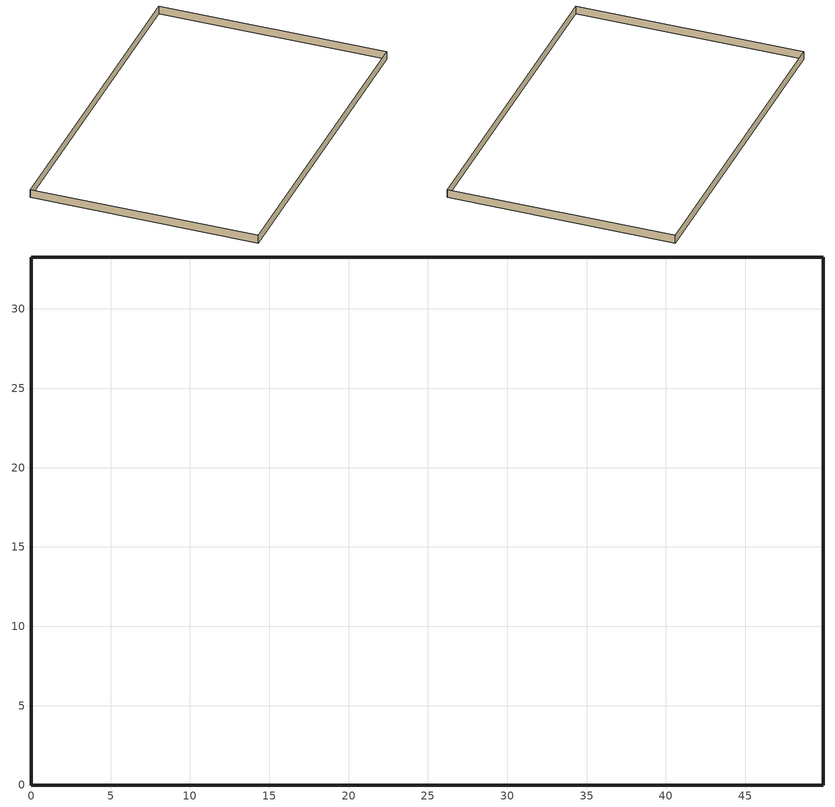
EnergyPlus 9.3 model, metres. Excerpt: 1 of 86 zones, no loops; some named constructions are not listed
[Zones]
FirstFloor_Plenum ZN
 wall outside (nonres_ext_wall): 49.91,0 49.91,33.27 0,33.27 0,0 49.91,0 z2.74:3.96
[Schedule:Compact]
EnclosedOffice_Top_3 ZN Occupancy Schedule: Through: 12/31, For: Monday, Until: 07:00, 0, Until: 07:20, 0, Until: 07:40, 0, Until: 08:00, 0, Until: 08:20, 1, Until: 08:40, 1, Until: 09:00, 1, Until: 09:20, 1, Until: 09:40, 1, Until: 10:00, 0, Until: 10:20, 0, Until: 10:40, 0, Until: 11:00, 0, Until: 11:20, 1, Until: 11:40, 0, Until: 12:00, 0, Until: 12:20, 0, Until: 12:40, 0.5, Until: 13:00, 0, Until: 13:20, 0.5, Until: 13:40, 0, Until: 14:00, 0, Until: 14:20, 1, Until: 14:40, 1, Until: 15:00, 1, Until: 15:20, 1, Until: 15:40, 1, Until: 16:00, 1, Until: 16:20, 1, Until: 16:40, 1, Until: 17:00, 1, Until: 17:20, 1, Until: 17:40, 1, Until: 18:00, 1, Until: 18:20, 0.5, Until: 18:40, 0.5, Until: 19:00, 0.5, Until: 19:20, 0, Until: 19:40, 0, Until: 20:00, 0, Until: 20:20, 0, Until: 20:40, 0, Until: 21:00, 0, Until: 24:00, 0, For: Tuesday, Until: 07:00, 0, Until: 07:20, 0, Until: 07:40, 0, Until: 08:00, 0, Until: 08:20, 0.5, Until: 08:40, 0.5, Until: 09:00, 0.5, Until: 09:20, 1, Until: 09:40, 1, Until: 10:00, 0.5, Until: 10:20, 0.5, Until: 10:40, 0.5, Until: 11:00, 0.5, Until: 11:20, 1, Until: 11:40, 1, Until: 12:00, 1, Until: 12:20, 1, Until: 12:40, 1, Until: 13:00, 0.5, Until: 13:20, 0, Until: 13:40, 0, Until: 14:00, 0, Until: 14:20, 0, Until: 14:40, 0.5, Until: 15:00, 0.5, Until: 15:20, 1, Until: 15:40, 1, Until: 16:00, 1, Until: 16:20, 1, Until: 16:40, 1, Until: 17:00, 1, Until: 17:20, 1, Until: 17:40, 1, Until: 18:00, 0.5, Until: 18:20, 0.5, Until: 18:40, 0, Until: 19:00, 0, Until: 19:20, 0, Until: 19:40, 0, Until: 20:00, 0, Until: 20:20, 0, Until: 20:40, 0, Until: 21:00, 0, Until: 24:00, 0, For: Wednesday, Until: 07:00, 0, Until: 07:20, 0, Until: 07:40, 0, Until: 08:00, 0, Until: 08:20, 0, Until: 08:40, 0, Until: 09:00, 1, Until: 09:20, 1, Until: 09:40, 1, Until: 10:00, 1, Until: 10:20, 1, Until: 10:40, 1, Until: 11:00, 1, Until: 11:20, 1, Until: 11:40, 1, Until: 12:00, 1, Until: 12:20, 1, Until: 12:40, 1, Until: 13:00, 0.5, Until: 13:20, 0, Until: 13:40, 0, Until: 14:00, 1, Until: 14:20, 1, Until: 14:40, 0, Until: 15:00, 0, Until: 15:20, 0.5, Until: 15:40, 1, Until: 16:00, 1, Until: 16:20, 1, Until: 16:40, 0, Until: 17:00, 0, Until: 17:20, 0, Until: 17:40, 1, Until: 18:00, 1, Until: 18:20, 0.5, Until: 18:40, 0.5, Until: 19:00, 0.5, Until: 19:20, 0, Until: 19:40, 0, Until: 20:00, 0, Until: 20:20, 0, Until: 20:40, 0, Until: 21:00, 0, Until: 24:00, 0, For: Thursday, Until: 07:00, 0, Until: 07:20, 0, Until: 07:40, 0, Until: 08:00, 0, Until: 08:20, 0.5, Until: 08:40, 0.5, Until: 09:00, 0.5, Until: 09:20, 1, Until: 09:40, 1, Until: 10:00, 1, Until: 10:20, 1, Until: 10:40, 1, Until: 11:00, 1, Until: 11:20, 1, Until: 11:40, 0.5, Until: 12:00, 0.5, Until: 12:20, 0.5, Until: 12:40, 0, Until: 13:00, 0, Until: 13:20, 0.5, Until: 13:40, 0.5, Until: 14:00, 0.5, Until: 14:20, 0.5, Until: 14:40, 1, Until: 15:00, 0.5, Until: 15:20, 0.5, Until: 15:40, 0.5, Until: 16:00, 0.5, Until: 16:20, 1, Until: 16:40, 1, Until: 17:00, 1, Until: 17:20, 1, Until: 17:40, 1, Until: 18:00, 1, Until: 18:20, 1, Until: 18:40, 1, Until: 19:00, 0, Until: 19:20, 0, Until: 19:40, 0, Until: 20:00, 0, Until: 20:20, 0, Until: 20:40, 0, Until: 21:00, 0, Until: 24:00, 0, For: Friday, Until: 07:00, 0, Until: 07:20, 0, Until: 07:40, 0, Until: 08:00, 0, Until: 08:20, 0, Until: 08:40, 0.5, Until: 09:00, 0.5, Until: 09:20, 0.5, Until: 09:40, 0.5, Until: 10:00, 0.5, Until: 10:20, 0.5, Until: 10:40, 0.5, Until: 11:00, 0.5, Until: 11:20, 0.5, Until: 11:40, 0.5, Until: 12:00, 0.5, Until: 12:20, 0.5, Until: 12:40, 0.5, Until: 13:00, 0.5, Until: 13:20, 0, Until: 13:40, 0, Until: 14:00, 0, Until: 14:20, 0.5, Until: 14:40, 0.5, Until: 15:00, 0.5, Until: 15:20, 0.5, Until: 15:40, 0.5, Until: 16:00, 0.5, Until: 16:20, 0.5, Until: 16:40, 0.5, Until: 17:00, 0.5, Until: 17:20, 0.5, Until: 17:40, 0.5, Until: 18:00, 0.5, Until: 18:20, 0.5, Until: 18:40, 0, Until: 19:00, 0, Until: 19:20, 0, Until: 19:40, 0, Until: 20:00, 0, Until: 20:20, 0, Until: 20:40, 0, Until: 21:00, 0, Until: 24:00, 0, For: Saturday, Until: 07:00, 0, Until: 07:20, 0, Until: 07:40, 0, Until: 08:00, 0, Until: 08:20, 0, Until: 08:40, 0, Until: 09:00, 0, Until: 09:20, 0, Until: 09:40, 0, Until: 10:00, 0, Until: 10:20, 0, Until: 10:40, 0, Until: 11:00, 0, Until: 11:20, 0, Until: 11:40, 0, Until: 12:00, 0, Until: 12:20, 0, Until: 12:40, 0, Until: 13:00, 0, Until: 13:20, 0, Until: 13:40, 0, Until: 14:00, 0, Until: 14:20, 0, Until: 14:40, 0, Until: 15:00, 0, Until: 15:20, 0, Until: 15:40, 0, Until: 16:00, 0, Until: 24:00, 0, For: Sunday WinterDesignDay Holiday CustomDay1 CustomDay2, Until: 24:00, 0, For: SummerDesignDay, Until: 06:00, 0, Until: 22:00, 1, Until: 24:00, 0.05
EnclosedOffice_Top_4 ZN Occupancy Schedule: Through: 12/31, For: Monday, Until: 07:00, 0, Until: 07:20, 0, Until: 07:40, 0, Until: 08:00, 0, Until: 08:20, 0.5, Until: 08:40, 1, Until: 09:00, 1, Until: 09:20, 1, Until: 09:40, 1, Until: 10:00, 0.5, Until: 10:20, 0.5, Until: 10:40, 0.5, Until: 11:00, 0.5, Until: 11:20, 1, Until: 11:40, 0.5, Until: 12:00, 0.5, Until: 12:20, 0.5, Until: 12:40, 0.5, Until: 13:00, 0, Until: 13:20, 0, Until: 13:40, 0.5, Until: 14:00, 0.5, Until: 14:20, 1, Until: 14:40, 0.5, Until: 15:00, 0.5, Until: 15:20, 0.5, Until: 15:40, 1, Until: 16:00, 1, Until: 16:20, 1, Until: 16:40, 1, Until: 17:00, 1, Until: 17:20, 1, Until: 17:40, 1, Until: 18:00, 1, Until: 18:20, 1, Until: 18:40, 0.5, Until: 19:00, 0, Until: 19:20, 0, Until: 19:40, 0, Until: 20:00, 0, Until: 20:20, 0, Until: 20:40, 0, Until: 21:00, 0, Until: 24:00, 0, For: Tuesday, Until: 07:00, 0, Until: 07:20, 0, Until: 07:40, 0, Until: 08:00, 0, Until: 08:20, 0.5, Until: 08:40, 1, Until: 09:00, 1, Until: 09:20, 1, Until: 09:40, 1, Until: 10:00, 1, Until: 10:20, 1, Until: 10:40, 1, Until: 11:00, 1, Until: 11:20, 1, Until: 11:40, 1, Until: 12:00, 1, Until: 12:20, 1, Until: 12:40, 1, Until: 13:00, 0.5, Until: 13:20, 0, Until: 13:40, 0, Until: 14:00, 0, Until: 14:20, 0, Until: 14:40, 0, Until: 15:00, 0, Until: 15:20, 1, Until: 15:40, 1, Until: 16:00, 1, Until: 16:20, 1, Until: 16:40, 1, Until: 17:00, 0.5, Until: 17:20, 0.5, Until: 17:40, 0, Until: 18:00, 0, Until: 18:20, 0.5, Until: 18:40, 0, Until: 19:00, 0, Until: 19:20, 0, Until: 19:40, 0, Until: 20:00, 0, Until: 20:20, 0, Until: 20:40, 0, Until: 21:00, 0, Until: 24:00, 0, For: Wednesday, Until: 07:00, 0, Until: 07:20, 0, Until: 07:40, 0, Until: 08:00, 0.5, Until: 08:20, 0.5, Until: 08:40, 1, Until: 09:00, 1, Until: 09:20, 1, Until: 09:40, 1, Until: 10:00, 1, Until: 10:20, 1, Until: 10:40, 1, Until: 11:00, 1, Until: 11:20, 1, Until: 11:40, 1, Until: 12:00, 0.5, Until: 12:20, 0.5, Until: 12:40, 0.5, Until: 13:00, 0, Until: 13:20, 0, Until: 13:40, 0, Until: 14:00, 0.5, Until: 14:20, 1, Until: 14:40, 1, Until: 15:00, 1, Until: 15:20, 1, Until: 15:40, 1, Until: 16:00, 1, Until: 16:20, 1, Until: 16:40, 0.5, Until: 17:00, 0.5, Until: 17:20, 0.5, Until: 17:40, 0.5, Until: 18:00, 0.5, Until: 18:20, 0.5, Until: 18:40, 1, Until: 19:00, 0.5, Until: 19:20, 0, Until: 19:40, 0, Until: 20:00, 0, Until: 20:20, 0, Until: 20:40, 0, Until: 21:00, 0, Until: 24:00, 0, For: Thursday, Until: 07:00, 0, Until: 07:20, 0, Until: 07:40, 0, Until: 08:00, 0, Until: 08:20, 0.5, Until: 08:40, 0.5, Until: 09:00, 0, Until: 09:20, 0.5, Until: 09:40, 0.5, Until: 10:00, 0.5, Until: 10:20, 1, Until: 10:40, 0.5, Until: 11:00, 0.5, Until: 11:20, 1, Until: 11:40, 1, Until: 12:00, 1, Until: 12:20, 1, Until: 12:40, 0, Until: 13:00, 0, Until: 13:20, 0.5, Until: 13:40, 0.5, Until: 14:00, 0, Until: 14:20, 0.5, Until: 14:40, 0, Until: 15:00, 0.5, Until: 15:20, 1, Until: 15:40, 1, Until: 16:00, 1, Until: 16:20, 1, Until: 16:40, 1, Until: 17:00, 1, Until: 17:20, 1, Until: 17:40, 0.5, Until: 18:00, 0, Until: 18:20, 0, Until: 18:40, 0.5, Until: 19:00, 0, Until: 19:20, 0, Until: 19:40, 0, Until: 20:00, 0, Until: 20:20, 0, Until: 20:40, 0, Until: 21:00, 0, Until: 24:00, 0, For: Friday, Until: 07:00, 0, Until: 07:20, 0, Until: 07:40, 0, Until: 08:00, 0, Until: 08:20, 0.5, Until: 08:40, 0.5, Until: 09:00, 0, Until: 09:20, 0, Until: 09:40, 0.5, Until: 10:00, 0.5, Until: 10:20, 0.5, Until: 10:40, 0.5, Until: 11:00, 0.5, Until: 11:20, 0.5, Until: 11:40, 0.5, Until: 12:00, 0, Until: 12:20, 0, Until: 12:40, 0.5, Until: 13:00, 0, Until: 13:20, 0, Until: 13:40, 0, Until: 14:00, 0.5, Until: 14:20, 0.5, Until: 14:40, 0, Until: 15:00, 0, Until: 15:20, 0, Until: 15:40, 0.5, Until: 16:00, 0.5, Until: 16:20, 0.5, Until: 16:40, 0.5, Until: 17:00, 0.5, Until: 17:20, 0.5, Until: 17:40, 0.5, Until: 18:00, 0.5, Until: 18:20, 0.5, Until: 18:40, 0.5, Until: 19:00, 0, Until: 19:20, 0, Until: 19:40, 0, Until: 20:00, 0, Until: 20:20, 0, Until: 20:40, 0, Until: 21:00, 0, Until: 24:00, 0, For: Saturday, Until: 07:00, 0, Until: 07:20, 0, Until: 07:40, 0, Until: 08:00, 0, Until: 08:20, 0.5, Until: 08:40, 0.5, Until: 09:00, 0.5, Until: 09:20, 0.5, Until: 09:40, 0.5, Until: 10:00, 0.5, Until: 10:20, 0.5, Until: 10:40, 0, Until: 11:00, 0, Until: 11:20, 0.5, Until: 11:40, 0, Until: 12:00, 0, Until: 12:20, 0, Until: 12:40, 0, Until: 13:00, 0, Until: 13:20, 0, Until: 13:40, 0, Until: 14:00, 0, Until: 14:20, 0, Until: 14:40, 0, Until: 15:00, 0, Until: 15:20, 0, Until: 15:40, 0, Until: 16:00, 0, Until: 24:00, 0, For: Sunday WinterDesignDay Holiday CustomDay1 CustomDay2, Until: 24:00, 0, For: SummerDesignDay, Until: 06:00, 0, Until: 22:00, 1, Until: 24:00, 0.05
EnclosedOffice_Top_5 ZN Occupancy Schedule: Through: 12/31, For: Monday, Until: 07:00, 0, Until: 07:20, 0, Until: 07:40, 0, Until: 08:00, 1, Until: 08:20, 1, Until: 08:40, 1, Until: 09:00, 1, Until: 09:20, 1, Until: 09:40, 1, Until: 10:00, 1, Until: 10:20, 1, Until: 10:40, 0.5, Until: 11:00, 0.5, Until: 11:20, 0.5, Until: 11:40, 1, Until: 12:00, 0.5, Until: 12:20, 0.5, Until: 12:40, 0, Until: 13:00, 0, Until: 13:20, 0.5, Until: 13:40, 0, Until: 14:00, 0, Until: 14:20, 0.5, Until: 14:40, 0.5, Until: 15:00, 0.5, Until: 15:20, 0.5, Until: 15:40, 1, Until: 16:00, 1, Until: 16:20, 1, Until: 16:40, 1, Until: 17:00, 1, Until: 17:20, 1, Until: 17:40, 1, Until: 18:00, 0.5, Until: 18:20, 0.5, Until: 18:40, 0, Until: 19:00, 0, Until: 19:20, 0, Until: 19:40, 0, Until: 20:00, 0, Until: 20:20, 0, Until: 20:40, 0, Until: 21:00, 0, Until: 24:00, 0, For: Tuesday, Until: 07:00, 0, Until: 07:20, 0, Until: 07:40, 0, Until: 08:00, 0.5, Until: 08:20, 0.5, Until: 08:40, 1, Until: 09:00, 1, Until: 09:20, 1, Until: 09:40, 1, Until: 10:00, 0.5, Until: 10:20, 0.5, Until: 10:40, 1, Until: 11:00, 0.5, Until: 11:20, 0.5, Until: 11:40, 0.5, Until: 12:00, 0.5, Until: 12:20, 1, Until: 12:40, 0.5, Until: 13:00, 0.5, Until: 13:20, 0, Until: 13:40, 0.5, Until: 14:00, 0, Until: 14:20, 0.5, Until: 14:40, 1, Until: 15:00, 0.5, Until: 15:20, 0.5, Until: 15:40, 1, Until: 16:00, 1, Until: 16:20, 1, Until: 16:40, 1, Until: 17:00, 0.5, Until: 17:20, 0.5, Until: 17:40, 0.5, Until: 18:00, 0, Until: 18:20, 0, Until: 18:40, 0, Until: 19:00, 0, Until: 19:20, 1, Until: 19:40, 0.5, Until: 20:00, 0, Until: 20:20, 0, Until: 20:40, 0, Until: 21:00, 0, Until: 24:00, 0, For: Wednesday, Until: 07:00, 0, Until: 07:20, 0, Until: 07:40, 0, Until: 08:00, 0, Until: 08:20, 0.5, Until: 08:40, 0.5, Until: 09:00, 0.5, Until: 09:20, 0.5, Until: 09:40, 0.5, Until: 10:00, 0.5, Until: 10:20, 0.5, Until: 10:40, 0.5, Until: 11:00, 0, Until: 11:20, 0.5, Until: 11:40, 0.5, Until: 12:00, 0.5, Until: 12:20, 1, Until: 12:40, 1, Until: 13:00, 0.5, Until: 13:20, 0, Until: 13:40, 0, Until: 14:00, 0.5, Until: 14:20, 1, Until: 14:40, 1, Until: 15:00, 0.5, Until: 15:20, 0.5, Until: 15:40, 0.5, Until: 16:00, 0, Until: 16:20, 0, Until: 16:40, 0.5, Until: 17:00, 0.5, Until: 17:20, 1, Until: 17:40, 1, Until: 18:00, 1, Until: 18:20, 0.5, Until: 18:40, 0.5, Until: 19:00, 0.5, Until: 19:20, 0.5, Until: 19:40, 0, Until: 20:00, 0, Until: 20:20, 0, Until: 20:40, 0, Until: 21:00, 0, Until: 24:00, 0, For: Thursday, Until: 07:00, 0, Until: 07:20, 0, Until: 07:40, 0, Until: 08:00, 0.5, Until: 08:20, 0.5, Until: 08:40, 0.5, Until: 09:00, 0.5, Until: 09:20, 1, Until: 09:40, 1, Until: 10:00, 1, Until: 10:20, 1, Until: 10:40, 1, Until: 11:00, 1, Until: 11:20, 1, Until: 11:40, 1, Until: 12:00, 1, Until: 12:20, 1, Until: 12:40, 0, Until: 13:00, 0, Until: 13:20, 0, Until: 13:40, 0, Until: 14:00, 0, Until: 14:20, 0.5, Until: 14:40, 1, Until: 15:00, 1, Until: 15:20, 1, Until: 15:40, 1, Until: 16:00, 0.5, Until: 16:20, 0.5, Until: 16:40, 1, Until: 17:00, 1, Until: 17:20, 0.5, Until: 17:40, 0, Until: 18:00, 0, Until: 18:20, 0, Until: 18:40, 0, Until: 19:00, 0, Until: 19:20, 0, Until: 19:40, 0, Until: 20:00, 0, Until: 20:20, 0, Until: 20:40, 0, Until: 21:00, 0, Until: 24:00, 0, For: Friday, Until: 07:00, 0, Until: 07:20, 0, Until: 07:40, 0, Until: 08:00, 0, Until: 08:20, 0, Until: 08:40, 0.5, Until: 09:00, 0.5, Until: 09:20, 0.5, Until: 09:40, 0.5, Until: 10:00, 0.5, Until: 10:20, 0.5, Until: 10:40, 0.5, Until: 11:00, 0.5, Until: 11:20, 0.5, Until: 11:40, 0.5, Until: 12:00, 0.5, Until: 12:20, 0.5, Until: 12:40, 0.5, Until: 13:00, 0.5, Until: 13:20, 0, Until: 13:40, 0, Until: 14:00, 0, Until: 14:20, 0.5, Until: 14:40, 0.5, Until: 15:00, 0.5, Until: 15:20, 0.5, Until: 15:40, 0.5, Until: 16:00, 0.5, Until: 16:20, 0.5, Until: 16:40, 0.5, Until: 17:00, 0.5, Until: 17:20, 0.5, Until: 17:40, 0.5, Until: 18:00, 0.5, Until: 18:20, 0.5, Until: 18:40, 0.5, Until: 19:00, 0, Until: 19:20, 0, Until: 19:40, 0, Until: 20:00, 0, Until: 20:20, 0, Until: 20:40, 0, Until: 21:00, 0, Until: 24:00, 0, For: Saturday, Until: 07:00, 0, Until: 07:20, 0, Until: 07:40, 0, Until: 08:00, 0, Until: 08:20, 0, Until: 08:40, 0, Until: 09:00, 0, Until: 09:20, 0, Until: 09:40, 0, Until: 10:00, 0, Until: 10:20, 0, Until: 10:40, 0, Until: 11:00, 0, Until: 11:20, 0, Until: 11:40, 0, Until: 12:00, 0, Until: 12:20, 0, Until: 12:40, 0, Until: 13:00, 0, Until: 13:20, 0, Until: 13:40, 0, Until: 14:00, 0, Until: 14:20, 0, Until: 14:40, 0, Until: 15:00, 0, Until: 15:20, 0, Until: 15:40, 0, Until: 16:00, 0, Until: 24:00, 0, For: Sunday WinterDesignDay Holiday CustomDay1 CustomDay2, Until: 24:00, 0, For: SummerDesignDay, Until: 06:00, 0, Until: 22:00, 1, Until: 24:00, 0.05
EnclosedOffice_Top_6 ZN Occupancy Schedule: Through: 12/31, For: Monday, Until: 07:00, 0, Until: 07:20, 0, Until: 07:40, 0, Until: 08:00, 0, Until: 08:20, 0, Until: 08:40, 0.5, Until: 09:00, 0, Until: 09:20, 0.5, Until: 09:40, 1, Until: 10:00, 1, Until: 10:20, 1, Until: 10:40, 0.5, Until: 11:00, 0.5, Until: 11:20, 1, Until: 11:40, 0.5, Until: 12:00, 0.5, Until: 12:20, 0, Until: 12:40, 0.5, Until: 13:00, 0, Until: 13:20, 0.5, Until: 13:40, 0, Until: 14:00, 0, Until: 14:20, 0.5, Until: 14:40, 0.5, Until: 15:00, 0.5, Until: 15:20, 1, Until: 15:40, 0.5, Until: 16:00, 0.5, Until: 16:20, 0.5, Until: 16:40, 1, Until: 17:00, 0, Until: 17:20, 0, Until: 17:40, 0, Until: 18:00, 0, Until: 18:20, 0.5, Until: 18:40, 0, Until: 19:00, 0, Until: 19:20, 0, Until: 19:40, 0, Until: 20:00, 0, Until: 20:20, 0, Until: 20:40, 0, Until: 21:00, 0, Until: 24:00, 0, For: Tuesday, Until: 07:00, 0, Until: 07:20, 0, Until: 07:40, 0, Until: 08:00, 0.5, Until: 08:20, 1, Until: 08:40, 1, Until: 09:00, 0.5, Until: 09:20, 0.5, Until: 09:40, 1, Until: 10:00, 0.5, Until: 10:20, 0.5, Until: 10:40, 0.5, Until: 11:00, 0.5, Until: 11:20, 0.5, Until: 11:40, 1, Until: 12:00, 1, Until: 12:20, 0.5, Until: 12:40, 0, Until: 13:00, 0, Until: 13:20, 0.5, Until: 13:40, 1, Until: 14:00, 1, Until: 14:20, 0.5, Until: 14:40, 0.5, Until: 15:00, 0.5, Until: 15:20, 1, Until: 15:40, 1, Until: 16:00, 1, Until: 16:20, 1, Until: 16:40, 1, Until: 17:00, 1, Until: 17:20, 1, Until: 17:40, 1, Until: 18:00, 0.5, Until: 18:20, 0.5, Until: 18:40, 0, Until: 19:00, 0, Until: 19:20, 0, Until: 19:40, 0, Until: 20:00, 0, Until: 20:20, 0, Until: 20:40, 0, Until: 21:00, 0, Until: 24:00, 0, For: Wednesday, Until: 07:00, 0, Until: 07:20, 0, Until: 07:40, 0, Until: 08:00, 0, Until: 08:20, 1, Until: 08:40, 1, Until: 09:00, 0.5, Until: 09:20, 0.5, Until: 09:40, 0.5, Until: 10:00, 0.5, Until: 10:20, 1, Until: 10:40, 1, Until: 11:00, 1, Until: 11:20, 1, Until: 11:40, 1, Until: 12:00, 1, Until: 12:20, 1, Until: 12:40, 0.5, Until: 13:00, 0.5, Until: 13:20, 0.5, Until: 13:40, 0, Until: 14:00, 0, Until: 14:20, 1, Until: 14:40, 1, Until: 15:00, 0.5, Until: 15:20, 0.5, Until: 15:40, 1, Until: 16:00, 0.5, Until: 16:20, 0.5, Until: 16:40, 0.5, Until: 17:00, 0, Until: 17:20, 0.5, Until: 17:40, 0, Until: 18:00, 0, Until: 18:20, 0, Until: 18:40, 0, Until: 19:00, 0, Until: 19:20, 0, Until: 19:40, 0, Until: 20:00, 0, Until: 20:20, 0, Until: 20:40, 0, Until: 21:00, 0, Until: 24:00, 0, For: Thursday, Until: 07:00, 0, Until: 07:20, 0, Until: 07:40, 0, Until: 08:00, 0.5, Until: 08:20, 0.5, Until: 08:40, 1, Until: 09:00, 0.5, Until: 09:20, 0.5, Until: 09:40, 1, Until: 10:00, 1, Until: 10:20, 1, Until: 10:40, 1, Until: 11:00, 1, Until: 11:20, 1, Until: 11:40, 1, Until: 12:00, 1, Until: 12:20, 1, Until: 12:40, 0.5, Until: 13:00, 0, Until: 13:20, 0.5, Until: 13:40, 0.5, Until: 14:00, 1, Until: 14:20, 1, Until: 14:40, 1, Until: 15:00, 0.5, Until: 15:20, 0.5, Until: 15:40, 0, Until: 16:00, 0, Until: 16:20, 1, Until: 16:40, 1, Until: 17:00, 1, Until: 17:20, 1, Until: 17:40, 1, Until: 18:00, 1, Until: 18:20, 1, Until: 18:40, 0.5, Until: 19:00, 0, Until: 19:20, 0, Until: 19:40, 0, Until: 20:00, 0, Until: 20:20, 0, Until: 20:40, 0, Until: 21:00, 0, Until: 24:00, 0, For: Friday, Until: 07:00, 0, Until: 07:20, 0, Until: 07:40, 0, Until: 08:00, 0, Until: 08:20, 0.5, Until: 08:40, 0.5, Until: 09:00, 0.5, Until: 09:20, 0.5, Until: 09:40, 0.5, Until: 10:00, 0.5, Until: 10:20, 0.5, Until: 10:40, 0.5, Until: 11:00, 0.5, Until: 11:20, 0.5, Until: 11:40, 0.5, Until: 12:00, 0.5, Until: 12:20, 0.5, Until: 12:40, 0.5, Until: 13:00, 0, Until: 13:20, 0, Until: 13:40, 0.5, Until: 14:00, 0.5, Until: 14:20, 0.5, Until: 14:40, 0.5, Until: 15:00, 0.5, Until: 15:20, 0.5, Until: 15:40, 0.5, Until: 16:00, 0.5, Until: 16:20, 0.5, Until: 16:40, 0.5, Until: 17:00, 0.5, Until: 17:20, 0.5, Until: 17:40, 0.5, Until: 18:00, 0.5, Until: 18:20, 0.5, Until: 18:40, 0.5, Until: 19:00, 0.5, Until: 19:20, 0, Until: 19:40, 0, Until: 20:00, 0, Until: 20:20, 0, Until: 20:40, 0, Until: 21:00, 0, Until: 24:00, 0, For: Saturday, Until: 07:00, 0, Until: 07:20, 0, Until: 07:40, 0, Until: 08:00, 0, Until: 08:20, 0.5, Until: 08:40, 0.5, Until: 09:00, 0.5, Until: 09:20, 0.5, Until: 09:40, 0.5, Until: 10:00, 0.5, Until: 10:20, 0.5, Until: 10:40, 0.5, Until: 11:00, 0.5, Until: 11:20, 0.5, Until: 11:40, 0, Until: 12:00, 0, Until: 12:20, 0, Until: 12:40, 0.5, Until: 13:00, 0.5, Until: 13:20, 0.5, Until: 13:40, 0, Until: 14:00, 0, Until: 14:20, 0, Until: 14:40, 0, Until: 15:00, 0, Until: 15:20, 0, Until: 15:40, 0, Until: 16:00, 0, Until: 24:00, 0, For: Sunday WinterDesignDay Holiday CustomDay1 CustomDay2, Until: 24:00, 0, For: SummerDesignDay, Until: 06:00, 0, Until: 22:00, 1, Until: 24:00, 0.05
EnclosedOffice_Top_7 ZN Occupancy Schedule: Through: 12/31, For: Monday, Until: 07:00, 0, Until: 07:20, 0, Until: 07:40, 0, Until: 08:00, 0, Until: 08:20, 1, Until: 08:40, 1, Until: 09:00, 1, Until: 09:20, 1, Until: 09:40, 1, Until: 10:00, 1, Until: 10:20, 1, Until: 10:40, 0.5, Until: 11:00, 0.5, Until: 11:20, 0.5, Until: 11:40, 1, Until: 12:00, 1, Until: 12:20, 1, Until: 12:40, 0.5, Until: 13:00, 0, Until: 13:20, 0, Until: 13:40, 0.5, Until: 14:00, 1, Until: 14:20, 1, Until: 14:40, 1, Until: 15:00, 1, Until: 15:20, 1, Until: 15:40, 0, Until: 16:00, 0, Until: 16:20, 0.5, Until: 16:40, 1, Until: 17:00, 1, Until: 17:20, 1, Until: 17:40, 1, Until: 18:00, 1, Until: 18:20, 1, Until: 18:40, 0.5, Until: 19:00, 0.5, Until: 19:20, 0, Until: 19:40, 0, Until: 20:00, 0, Until: 20:20, 0, Until: 20:40, 0, Until: 21:00, 0, Until: 24:00, 0, For: Tuesday, Until: 07:00, 0, Until: 07:20, 0, Until: 07:40, 0, Until: 08:00, 0, Until: 08:20, 0, Until: 08:40, 0.5, Until: 09:00, 1, Until: 09:20, 1, Until: 09:40, 1, Until: 10:00, 0.5, Until: 10:20, 0.5, Until: 10:40, 0.5, Until: 11:00, 0.5, Until: 11:20, 1, Until: 11:40, 1, Until: 12:00, 1, Until: 12:20, 1, Until: 12:40, 0.5, Until: 13:00, 0.5, Until: 13:20, 0, Until: 13:40, 0, Until: 14:00, 0.5, Until: 14:20, 0.5, Until: 14:40, 1, Until: 15:00, 1, Until: 15:20, 1, Until: 15:40, 1, Until: 16:00, 1, Until: 16:20, 1, Until: 16:40, 1, Until: 17:00, 0, Until: 17:20, 0, Until: 17:40, 0.5, Until: 18:00, 0, Until: 18:20, 0.5, Until: 18:40, 0, Until: 19:00, 0, Until: 19:20, 0, Until: 19:40, 0, Until: 20:00, 0, Until: 20:20, 0, Until: 20:40, 0, Until: 21:00, 0, Until: 24:00, 0, For: Wednesday, Until: 07:00, 0, Until: 07:20, 0, Until: 07:40, 0, Until: 08:00, 0, Until: 08:20, 0, Until: 08:40, 1, Until: 09:00, 0.5, Until: 09:20, 0.5, Until: 09:40, 0.5, Until: 10:00, 0.5, Until: 10:20, 1, Until: 10:40, 1, Until: 11:00, 1, Until: 11:20, 1, Until: 11:40, 0.5, Until: 12:00, 0.5, Until: 12:20, 1, Until: 12:40, 1, Until: 13:00, 0.5, Until: 13:20, 0, Until: 13:40, 0, Until: 14:00, 0.5, Until: 14:20, 1, Until: 14:40, 1, Until: 15:00, 1, Until: 15:20, 1, Until: 15:40, 1, Until: 16:00, 1, Until: 16:20, 1, Until: 16:40, 0.5, Until: 17:00, 0.5, Until: 17:20, 0.5, Until: 17:40, 1, Until: 18:00, 1, Until: 18:20, 0.5, Until: 18:40, 0.5, Until: 19:00, 0.5, Until: 19:20, 0, Until: 19:40, 0, Until: 20:00, 0, Until: 20:20, 0, Until: 20:40, 0, Until: 21:00, 0, Until: 24:00, 0, For: Thursday, Until: 07:00, 0, Until: 07:20, 0, Until: 07:40, 0, Until: 08:00, 0, Until: 08:20, 0, Until: 08:40, 1, Until: 09:00, 1, Until: 09:20, 1, Until: 09:40, 1, Until: 10:00, 1, Until: 10:20, 1, Until: 10:40, 1, Until: 11:00, 0.5, Until: 11:20, 0.5, Until: 11:40, 0.5, Until: 12:00, 0.5, Until: 12:20, 0.5, Until: 12:40, 0.5, Until: 13:00, 0.5, Until: 13:20, 0.5, Until: 13:40, 0.5, Until: 14:00, 0.5, Until: 14:20, 1, Until: 14:40, 1, Until: 15:00, 1, Until: 15:20, 1, Until: 15:40, 1, Until: 16:00, 1, Until: 16:20, 1, Until: 16:40, 1, Until: 17:00, 1, Until: 17:20, 1, Until: 17:40, 0.5, Until: 18:00, 0.5, Until: 18:20, 0.5, Until: 18:40, 0.5, Until: 19:00, 0, Until: 19:20, 0, Until: 19:40, 0, Until: 20:00, 0, Until: 20:20, 0, Until: 20:40, 0, Until: 21:00, 0, Until: 24:00, 0, For: Friday, Until: 07:00, 0, Until: 07:20, 0, Until: 07:40, 0, Until: 08:00, 0, Until: 08:20, 0, Until: 08:40, 0, Until: 09:00, 0, Until: 09:20, 0, Until: 09:40, 0, Until: 10:00, 0, Until: 10:20, 0.5, Until: 10:40, 0.5, Until: 11:00, 0.5, Until: 11:20, 0.5, Until: 11:40, 0, Until: 12:00, 0, Until: 12:20, 0, Until: 12:40, 0, Until: 13:00, 0, Until: 13:20, 0.5, Until: 13:40, 0, Until: 14:00, 0, Until: 14:20, 0, Until: 14:40, 0, Until: 15:00, 0, Until: 15:20, 0, Until: 15:40, 0.5, Until: 16:00, 0.5, Until: 16:20, 0.5, Until: 16:40, 0.5, Until: 17:00, 0.5, Until: 17:20, 0.5, Until: 17:40, 0.5, Until: 18:00, 0.5, Until: 18:20, 0, Until: 18:40, 0, Until: 19:00, 0, Until: 19:20, 0, Until: 19:40, 0, Until: 20:00, 0, Until: 20:20, 0, Until: 20:40, 0, Until: 21:00, 0, Until: 24:00, 0, For: Saturday, Until: 07:00, 0, Until: 07:20, 0, Until: 07:40, 0, Until: 08:00, 0, Until: 08:20, 0, Until: 08:40, 0, Until: 09:00, 0, Until: 09:20, 0, Until: 09:40, 0, Until: 10:00, 0, Until: 10:20, 0, Until: 10:40, 0, Until: 11:00, 0, Until: 11:20, 0, Until: 11:40, 0, Until: 12:00, 0, Until: 12:20, 0, Until: 12:40, 0, Until: 13:00, 0, Until: 13:20, 0, Until: 13:40, 0, Until: 14:00, 0, Until: 14:20, 0, Until: 14:40, 0, Until: 15:00, 0, Until: 15:20, 0, Until: 15:40, 0, Until: 16:00, 0, Until: 24:00, 0, For: Sunday WinterDesignDay Holiday CustomDay1 CustomDay2, Until: 24:00, 0, For: SummerDesignDay, Until: 06:00, 0, Until: 22:00, 1, Until: 24:00, 0.05
EnclosedOffice_Top_8 ZN Occupancy Schedule: Through: 12/31, For: Monday, Until: 07:00, 0, Until: 07:20, 0, Until: 07:40, 0, Until: 08:00, 0, Until: 08:20, 0.5, Until: 08:40, 1, Until: 09:00, 1, Until: 09:20, 1, Until: 09:40, 0.5, Until: 10:00, 0.5, Until: 10:20, 1, Until: 10:40, 0.5, Until: 11:00, 0.5, Until: 11:20, 1, Until: 11:40, 0.5, Until: 12:00, 0.5, Until: 12:20, 0.5, Until: 12:40, 0.5, Until: 13:00, 0.5, Until: 13:20, 0.5, Until: 13:40, 0, Until: 14:00, 0, Until: 14:20, 1, Until: 14:40, 1, Until: 15:00, 1, Until: 15:20, 1, Until: 15:40, 1, Until: 16:00, 1, Until: 16:20, 1, Until: 16:40, 1, Until: 17:00, 0, Until: 17:20, 0, Until: 17:40, 0.5, Until: 18:00, 0.5, Until: 18:20, 0.5, Until: 18:40, 0.5, Until: 19:00, 0, Until: 19:20, 0, Until: 19:40, 0, Until: 20:00, 0, Until: 20:20, 0, Until: 20:40, 0, Until: 21:00, 0, Until: 24:00, 0, For: Tuesday, Until: 07:00, 0, Until: 07:20, 0, Until: 07:40, 0, Until: 08:00, 0.5, Until: 08:20, 1, Until: 08:40, 0.5, Until: 09:00, 0.5, Until: 09:20, 1, Until: 09:40, 1, Until: 10:00, 0.5, Until: 10:20, 0.5, Until: 10:40, 0.5, Until: 11:00, 0.5, Until: 11:20, 1, Until: 11:40, 1, Until: 12:00, 0.5, Until: 12:20, 0.5, Until: 12:40, 0, Until: 13:00, 0, Until: 13:20, 0, Until: 13:40, 1, Until: 14:00, 0, Until: 14:20, 0, Until: 14:40, 0.5, Until: 15:00, 0.5, Until: 15:20, 1, Until: 15:40, 0.5, Until: 16:00, 0.5, Until: 16:20, 0.5, Until: 16:40, 0, Until: 17:00, 0, Until: 17:20, 0.5, Until: 17:40, 0, Until: 18:00, 0, Until: 18:20, 0, Until: 18:40, 0, Until: 19:00, 0, Until: 19:20, 0.5, Until: 19:40, 0, Until: 20:00, 0, Until: 20:20, 0, Until: 20:40, 0, Until: 21:00, 0, Until: 24:00, 0, For: Wednesday, Until: 07:00, 0, Until: 07:20, 0, Until: 07:40, 0, Until: 08:00, 0.5, Until: 08:20, 1, Until: 08:40, 1, Until: 09:00, 1, Until: 09:20, 1, Until: 09:40, 1, Until: 10:00, 1, Until: 10:20, 1, Until: 10:40, 1, Until: 11:00, 1, Until: 11:20, 1, Until: 11:40, 1, Until: 12:00, 1, Until: 12:20, 1, Until: 12:40, 1, Until: 13:00, 1, Until: 13:20, 0.5, Until: 13:40, 0, Until: 14:00, 0, Until: 14:20, 0.5, Until: 14:40, 1, Until: 15:00, 1, Until: 15:20, 1, Until: 15:40, 0.5, Until: 16:00, 0.5, Until: 16:20, 0.5, Until: 16:40, 1, Until: 17:00, 1, Until: 17:20, 1, Until: 17:40, 1, Until: 18:00, 0.5, Until: 18:20, 0, Until: 18:40, 0, Until: 19:00, 0, Until: 19:20, 0, Until: 19:40, 0, Until: 20:00, 0, Until: 20:20, 0, Until: 20:40, 0, Until: 21:00, 0, Until: 24:00, 0, For: Thursday, Until: 07:00, 0, Until: 07:20, 0, Until: 07:40, 0, Until: 08:00, 0, Until: 08:20, 1, Until: 08:40, 1, Until: 09:00, 1, Until: 09:20, 1, Until: 09:40, 1, Until: 10:00, 1, Until: 10:20, 1, Until: 10:40, 1, Until: 11:00, 1, Until: 11:20, 1, Until: 11:40, 1, Until: 12:00, 1, Until: 12:20, 1, Until: 12:40, 0.5, Until: 13:00, 0.5, Until: 13:20, 0, Until: 13:40, 0.5, Until: 14:00, 1, Until: 14:20, 1, Until: 14:40, 1, Until: 15:00, 0.5, Until: 15:20, 0.5, Until: 15:40, 0.5, Until: 16:00, 0.5, Until: 16:20, 1, Until: 16:40, 1, Until: 17:00, 0.5, Until: 17:20, 0.5, Until: 17:40, 1, Until: 18:00, 0, Until: 18:20, 0, Until: 18:40, 0, Until: 19:00, 0, Until: 19:20, 0, Until: 19:40, 0, Until: 20:00, 0, Until: 20:20, 0, Until: 20:40, 0, Until: 21:00, 0, Until: 24:00, 0, For: Friday, Until: 07:00, 0, Until: 07:20, 0, Until: 07:40, 0, Until: 08:00, 0, Until: 08:20, 0.5, Until: 08:40, 0.5, Until: 09:00, 0.5, Until: 09:20, 0.5, Until: 09:40, 0.5, Until: 10:00, 0.5, Until: 10:20, 0.5, Until: 10:40, 0.5, Until: 11:00, 0.5, Until: 11:20, 0.5, Until: 11:40, 0.5, Until: 12:00, 0.5, Until: 12:20, 0.5, Until: 12:40, 0.5, Until: 13:00, 0, Until: 13:20, 0, Until: 13:40, 0.5, Until: 14:00, 0.5, Until: 14:20, 0.5, Until: 14:40, 0, Until: 15:00, 0, Until: 15:20, 0.5, Until: 15:40, 0.5, Until: 16:00, 0, Until: 16:20, 0, Until: 16:40, 0, Until: 17:00, 0, Until: 17:20, 0.5, Until: 17:40, 0.5, Until: 18:00, 0.5, Until: 18:20, 0, Until: 18:40, 0, Until: 19:00, 0, Until: 19:20, 0, Until: 19:40, 0, Until: 20:00, 0, Until: 20:20, 0, Until: 20:40, 0, Until: 21:00, 0, Until: 24:00, 0, For: Saturday, Until: 07:00, 0, Until: 07:20, 0, Until: 07:40, 0, Until: 08:00, 0, Until: 08:20, 0.5, Until: 08:40, 0.5, Until: 09:00, 0.5, Until: 09:20, 0.5, Until: 09:40, 0.5, Until: 10:00, 0.5, Until: 10:20, 0.5, Until: 10:40, 0.5, Until: 11:00, 0, Until: 11:20, 0, Until: 11:40, 0, Until: 12:00, 0, Until: 12:20, 0.5, Until: 12:40, 0, Until: 13:00, 0, Until: 13:20, 0.5, Until: 13:40, 0, Until: 14:00, 0, Until: 14:20, 0, Until: 14:40, 0, Until: 15:00, 0, Until: 15:20, 0, Until: 15:40, 0, Until: 16:00, 0, Until: 24:00, 0, For: Sunday WinterDesignDay Holiday CustomDay1 CustomDay2, Until: 24:00, 0, For: SummerDesignDay, Until: 06:00, 0, Until: 22:00, 1, Until: 24:00, 0.05
EnclosedOffice_Top_9 ZN Occupancy Schedule: Through: 12/31, For: Monday, Until: 07:00, 0, Until: 07:20, 0, Until: 07:40, 0, Until: 08:00, 0, Until: 08:20, 0, Until: 08:40, 1, Until: 09:00, 0.5, Until: 09:20, 0.5, Until: 09:40, 1, Until: 10:00, 1, Until: 10:20, 1, Until: 10:40, 1, Until: 11:00, 1, Until: 11:20, 1, Until: 11:40, 1, Until: 12:00, 1, Until: 12:20, 1, Until: 12:40, 1, Until: 13:00, 1, Until: 13:20, 0.5, Until: 13:40, 0, Until: 14:00, 0, Until: 14:20, 1, Until: 14:40, 1, Until: 15:00, 1, Until: 15:20, 1, Until: 15:40, 1, Until: 16:00, 1, Until: 16:20, 1, Until: 16:40, 0.5, Until: 17:00, 0.5, Until: 17:20, 0.5, Until: 17:40, 1, Until: 18:00, 1, Until: 18:20, 0.5, Until: 18:40, 0.5, Until: 19:00, 0, Until: 19:20, 0, Until: 19:40, 0, Until: 20:00, 0, Until: 20:20, 0, Until: 20:40, 0, Until: 21:00, 0, Until: 24:00, 0, For: Tuesday, Until: 07:00, 0, Until: 07:20, 0, Until: 07:40, 0, Until: 08:00, 0, Until: 08:20, 0.5, Until: 08:40, 0.5, Until: 09:00, 1, Until: 09:20, 1, Until: 09:40, 1, Until: 10:00, 1, Until: 10:20, 1, Until: 10:40, 1, Until: 11:00, 1, Until: 11:20, 1, Until: 11:40, 1, Until: 12:00, 0.5, Until: 12:20, 0.5, Until: 12:40, 0.5, Until: 13:00, 0.5, Until: 13:20, 0, Until: 13:40, 0, Until: 14:00, 0, Until: 14:20, 1, Until: 14:40, 1, Until: 15:00, 0, Until: 15:20, 0, Until: 15:40, 0, Until: 16:00, 0, Until: 16:20, 1, Until: 16:40, 1, Until: 17:00, 1, Until: 17:20, 1, Until: 17:40, 1, Until: 18:00, 0.5, Until: 18:20, 0.5, Until: 18:40, 0, Until: 19:00, 0, Until: 19:20, 0, Until: 19:40, 0, Until: 20:00, 0, Until: 20:20, 0, Until: 20:40, 0, Until: 21:00, 0, Until: 24:00, 0, For: Wednesday, Until: 07:00, 0, Until: 07:20, 0, Until: 07:40, 0, Until: 08:00, 0.5, Until: 08:20, 1, Until: 08:40, 1, Until: 09:00, 1, Until: 09:20, 1, Until: 09:40, 0.5, Until: 10:00, 0.5, Until: 10:20, 0.5, Until: 10:40, 0.5, Until: 11:00, 0, Until: 11:20, 0, Until: 11:40, 0.5, Until: 12:00, 0.5, Until: 12:20, 0.5, Until: 12:40, 0.5, Until: 13:00, 0, Until: 13:20, 0, Until: 13:40, 0, Until: 14:00, 0.5, Until: 14:20, 1, Until: 14:40, 1, Until: 15:00, 1, Until: 15:20, 1, Until: 15:40, 1, Until: 16:00, 1, Until: 16:20, 1, Until: 16:40, 0.5, Until: 17:00, 0, Until: 17:20, 0.5, Until: 17:40, 0, Until: 18:00, 0, Until: 18:20, 0.5, Until: 18:40, 0.5, Until: 19:00, 0, Until: 19:20, 0, Until: 19:40, 0, Until: 20:00, 0, Until: 20:20, 0, Until: 20:40, 0, Until: 21:00, 0, Until: 24:00, 0, For: Thursday, Until: 07:00, 0, Until: 07:20, 0, Until: 07:40, 0, Until: 08:00, 0, Until: 08:20, 0, Until: 08:40, 0.5, Until: 09:00, 0.5, Until: 09:20, 0.5, Until: 09:40, 0.5, Until: 10:00, 0.5, Until: 10:20, 1, Until: 10:40, 1, Until: 11:00, 1, Until: 11:20, 1, Until: 11:40, 0.5, Until: 12:00, 0.5, Until: 12:20, 1, Until: 12:40, 0.5, Until: 13:00, 0, Until: 13:20, 0, Until: 13:40, 0, Until: 14:00, 1, Until: 14:20, 1, Until: 14:40, 1, Until: 15:00, 1, Until: 15:20, 1, Until: 15:40, 1, Until: 16:00, 1, Until: 16:20, 1, Until: 16:40, 1, Until: 17:00, 0.5, Until: 17:20, 0.5, Until: 17:40, 1, Until: 18:00, 1, Until: 18:20, 1, Until: 18:40, 1, Until: 19:00, 0.5, Until: 19:20, 0, Until: 19:40, 0, Until: 20:00, 0, Until: 20:20, 0, Until: 20:40, 0, Until: 21:00, 0, Until: 24:00, 0, For: Friday, Until: 07:00, 0, Until: 07:20, 0, Until: 07:40, 0, Until: 08:00, 0, Until: 08:20, 0, Until: 08:40, 0, Until: 09:00, 0.5, Until: 09:20, 0.5, Until: 09:40, 0.5, Until: 10:00, 0.5, Until: 10:20, 0.5, Until: 10:40, 0.5, Until: 11:00, 0.5, Until: 11:20, 0.5, Until: 11:40, 0.5, Until: 12:00, 0.5, Until: 12:20, 0.5, Until: 12:40, 0.5, Until: 13:00, 0.5, Until: 13:20, 0.5, Until: 13:40, 0, Until: 14:00, 0, Until: 14:20, 0.5, Until: 14:40, 0.5, Until: 15:00, 0.5, Until: 15:20, 0.5, Until: 15:40, 0.5, Until: 16:00, 0.5, Until: 16:20, 0.5, Until: 16:40, 0.5, Until: 17:00, 0.5, Until: 17:20, 0.5, Until: 17:40, 0, Until: 18:00, 0, Until: 18:20, 0, Until: 18:40, 0, Until: 19:00, 0, Until: 19:20, 0, Until: 19:40, 0, Until: 20:00, 0, Until: 20:20, 0, Until: 20:40, 0, Until: 21:00, 0, Until: 24:00, 0, For: Saturday, Until: 07:00, 0, Until: 07:20, 0, Until: 07:40, 0, Until: 08:00, 0, Until: 08:20, 0, Until: 08:40, 0, Until: 09:00, 0, Until: 09:20, 0.5, Until: 09:40, 0, Until: 10:00, 0, Until: 10:20, 0.5, Until: 10:40, 0.5, Until: 11:00, 0.5, Until: 11:20, 0.5, Until: 11:40, 0.5, Until: 12:00, 0, Until: 12:20, 0, Until: 12:40, 0, Until: 13:00, 0, Until: 13:20, 0, Until: 13:40, 0, Until: 14:00, 0.5, Until: 14:20, 0.5, Until: 14:40, 0.5, Until: 15:00, 0.5, Until: 15:20, 0, Until: 15:40, 0, Until: 16:00, 0, Until: 24:00, 0, For: Sunday WinterDesignDay Holiday CustomDay1 CustomDay2, Until: 24:00, 0, For: SummerDesignDay, Until: 06:00, 0, Until: 22:00, 1, Until: 24:00, 0.05
ConfRoom_Bot_1 ZN Occupancy Schedule: Through: 12/31, For: Monday, Until: 07:00, 0, Until: 07:20, 0, Until: 07:40, 0.75, Until: 08:00, 0.667, Until: 08:20, 0.583, Until: 08:40, 0.583, Until: 09:00, 0.333, Until: 09:20, 0, Until: 09:40, 0, Until: 10:00, 0, Until: 10:20, 0, Until: 10:40, 0.917, Until: 11:00, 0.917, Until: 11:20, 0.917, Until: 11:40, 1, Until: 12:00, 1, Until: 12:20, 1, Until: 12:40, 1, Until: 13:00, 0.667, Until: 13:20, 0.333, Until: 13:40, 0.333, Until: 14:00, 0.333, Until: 14:20, 0.333, Until: 14:40, 0.333, Until: 15:00, 0.167, Until: 15:20, 0, Until: 15:40, 0.333, Until: 16:00, 0.333, Until: 16:20, 0.333, Until: 16:40, 0.25, Until: 17:00, 0.25, Until: 17:20, 0.25, Until: 17:40, 0, Until: 18:00, 0.167, Until: 18:20, 0.417, Until: 18:40, 0.417, Until: 19:00, 0.167, Until: 19:20, 0, Until: 19:40, 0, Until: 20:00, 0, Until: 20:20, 0, Until: 20:40, 0, Until: 21:00, 0, Until: 24:00, 0, For: Tuesday, Until: 07:00, 0, Until: 07:20, 0, Until: 07:40, 0.417, Until: 08:00, 0.417, Until: 08:20, 0.417, Until: 08:40, 0, Until: 09:00, 0, Until: 09:20, 0, Until: 09:40, 0, Until: 10:00, 0.083, Until: 10:20, 0.167, Until: 10:40, 0.25, Until: 11:00, 0.25, Until: 11:20, 0.25, Until: 11:40, 0, Until: 12:00, 0, Until: 12:20, 0, Until: 12:40, 0.333, Until: 13:00, 0.333, Until: 13:20, 0.333, Until: 13:40, 0.417, Until: 14:00, 0.417, Until: 14:20, 0.417, Until: 14:40, 0.333, Until: 15:00, 0.333, Until: 15:20, 0.333, Until: 15:40, 0, Until: 16:00, 0.333, Until: 16:20, 0.75, Until: 16:40, 0.75, Until: 17:00, 0.75, Until: 17:20, 0.75, Until: 17:40, 0, Until: 18:00, 0.5, Until: 18:20, 0.917, Until: 18:40, 0.917, Until: 19:00, 0.5, Until: 19:20, 0, Until: 19:40, 0, Until: 20:00, 0, Until: 20:20, 0, Until: 20:40, 0, Until: 21:00, 0, Until: 24:00, 0, For: Wednesday, Until: 07:00, 0, Until: 07:20, 0, Until: 07:40, 0, Until: 08:00, 0, Until: 08:20, 0, Until: 08:40, 0, Until: 09:00, 0, Until: 09:20, 0, Until: 09:40, 0, Until: 10:00, 0, Until: 10:20, 0, Until: 10:40, 0, Until: 11:00, 0, Until: 11:20, 0, Until: 11:40, 0, Until: 12:00, 0, Until: 12:20, 0, Until: 12:40, 0, Until: 13:00, 0, Until: 13:20, 0, Until: 13:40, 0, Until: 14:00, 0, Until: 14:20, 0, Until: 14:40, 0, Until: 15:00, 0, Until: 15:20, 0, Until: 15:40, 0.417, Until: 16:00, 0.417, Until: 16:20, 0.417, Until: 16:40, 0.75, Until: 17:00, 0.667, Until: 17:20, 0.583, Until: 17:40, 0.583, Until: 18:00, 0.333, Until: 18:20, 0, Until: 18:40, 0, Until: 19:00, 0.167, Until: 19:20, 0.417, Until: 19:40, 0.417, Until: 20:00, 0.167, Until: 20:20, 0, Until: 20:40, 0, Until: 21:00, 0, Until: 24:00, 0, For: Thursday, Until: 07:00, 0, Until: 07:20, 0, Until: 07:40, 0, Until: 08:00, 0.5, Until: 08:20, 1, Until: 08:40, 1, Until: 09:00, 0.5, Until: 09:20, 0, Until: 09:40, 0.667, Until: 10:00, 0.667, Until: 10:20, 0.667, Until: 10:40, 0.5, Until: 11:00, 0.5, Until: 11:20, 0.5, Until: 11:40, 0, Until: 12:00, 0, Until: 12:20, 0, Until: 12:40, 0, Until: 13:00, 0, Until: 13:20, 0, Until: 13:40, 0.417, Until: 14:00, 0.417, Until: 14:20, 0.417, Until: 14:40, 0, Until: 15:00, 0, Until: 15:20, 0, Until: 15:40, 0.417, Until: 16:00, 0.417, Until: 16:20, 0.417, Until: 16:40, 0.417, Until: 17:00, 0.417, Until: 17:20, 0.417, Until: 17:40, 0, Until: 18:00, 0, Until: 18:20, 0, Until: 18:40, 0, Until: 19:00, 0, Until: 19:20, 0, Until: 19:40, 0, Until: 20:00, 0, Until: 20:20, 0, Until: 20:40, 0, Until: 21:00, 0, Until: 24:00, 0, For: Friday, Until: 07:00, 0, Until: 07:20, 0, Until: 07:40, 0, Until: 08:00, 0, Until: 08:20, 0, Until: 08:40, 0, Until: 09:00, 0, Until: 09:20, 0, Until: 09:40, 0, Until: 10:00, 0.083, Until: 10:20, 0.167, Until: 10:40, 0.167, Until: 11:00, 0.083, Until: 11:20, 0, Until: 11:40, 0.333, Until: 12:00, 0.333, Until: 12:20, 0.333, Until: 12:40, 0.25, Until: 13:00, 0.25, Until: 13:20, 0.25, Until: 13:40, 0.25, Until: 14:00, 0.25, Until: 14:20, 0.25, Until: 14:40, 0, Until: 15:00, 0.167, Until: 15:20, 0.333, Until: 15:40, 0, Until: 16:00, 0.083, Until: 16:20, 0.167, Until: 16:40, 0, Until: 17:00, 0, Until: 17:20, 0, Until: 17:40, 0.333, Until: 18:00, 0.333, Until: 18:20, 0.333, Until: 18:40, 0, Until: 19:00, 0, Until: 19:20, 0, Until: 19:40, 0, Until: 20:00, 0, Until: 20:20, 0, Until: 20:40, 0, Until: 21:00, 0, Until: 24:00, 0, For: Saturday, Until: 07:00, 0, Until: 07:20, 0, Until: 07:40, 0, Until: 08:00, 0, Until: 08:20, 0, Until: 08:40, 0, Until: 09:00, 0, Until: 09:20, 0, Until: 09:40, 0, Until: 10:00, 0, Until: 10:20, 0, Until: 10:40, 0, Until: 11:00, 0, Until: 11:20, 0, Until: 11:40, 0, Until: 12:00, 0, Until: 12:20, 0, Until: 12:40, 0, Until: 13:00, 0, Until: 13:20, 0, Until: 13:40, 0, Until: 14:00, 0, Until: 14:20, 0, Until: 14:40, 0, Until: 15:00, 0, Until: 15:20, 0, Until: 15:40, 0, Until: 16:00, 0, Until: 24:00, 0, For: Sunday WinterDesignDay Holiday CustomDay1 CustomDay2, Until: 24:00, 0, For: SummerDesignDay, Until: 06:00, 0, Until: 22:00, 1, Until: 24:00, 0.05
ConfRoom_Bot_2 ZN Occupancy Schedule: Through: 12/31, For: Monday, Until: 07:00, 0, Until: 07:20, 0, Until: 07:40, 0, Until: 08:00, 0, Until: 08:20, 0, Until: 08:40, 0, Until: 09:00, 0, Until: 09:20, 0, Until: 09:40, 0, Until: 10:00, 0.5, Until: 10:20, 1, Until: 10:40, 1, Until: 11:00, 0.5, Until: 11:20, 0, Until: 11:40, 0.5, Until: 12:00, 0.5, Until: 12:20, 0.5, Until: 12:40, 0.583, Until: 13:00, 0.583, Until: 13:20, 0.583, Until: 13:40, 0, Until: 14:00, 0, Until: 14:20, 0, Until: 14:40, 0, Until: 15:00, 0, Until: 15:20, 0, Until: 15:40, 0, Until: 16:00, 0, Until: 16:20, 0, Until: 16:40, 0, Until: 17:00, 0, Until: 17:20, 0, Until: 17:40, 0, Until: 18:00, 0.5, Until: 18:20, 1, Until: 18:40, 1, Until: 19:00, 1, Until: 19:20, 1, Until: 19:40, 0, Until: 20:00, 0, Until: 20:20, 0, Until: 20:40, 0, Until: 21:00, 0, Until: 24:00, 0, For: Tuesday, Until: 07:00, 0, Until: 07:20, 0, Until: 07:40, 0, Until: 08:00, 0, Until: 08:20, 0, Until: 08:40, 0, Until: 09:00, 0, Until: 09:20, 0, Until: 09:40, 0, Until: 10:00, 0.333, Until: 10:20, 0.667, Until: 10:40, 0, Until: 11:00, 0.5, Until: 11:20, 1, Until: 11:40, 1, Until: 12:00, 0.583, Until: 12:20, 0.167, Until: 12:40, 0.167, Until: 13:00, 0.5, Until: 13:20, 0.833, Until: 13:40, 0.833, Until: 14:00, 0.417, Until: 14:20, 0, Until: 14:40, 0.5, Until: 15:00, 0.5, Until: 15:20, 0.5, Until: 15:40, 0, Until: 16:00, 0.167, Until: 16:20, 0.25, Until: 16:40, 0.25, Until: 17:00, 0.583, Until: 17:20, 0.917, Until: 17:40, 0.917, Until: 18:00, 0.5, Until: 18:20, 0, Until: 18:40, 0.5, Until: 19:00, 0.25, Until: 19:20, 0, Until: 19:40, 0, Until: 20:00, 0, Until: 20:20, 0, Until: 20:40, 0, Until: 21:00, 0, Until: 24:00, 0, For: Wednesday, Until: 07:00, 0, Until: 07:20, 0, Until: 07:40, 0, Until: 08:00, 0.333, Until: 08:20, 0.583, Until: 08:40, 0.583, Until: 09:00, 0.833, Until: 09:20, 1, Until: 09:40, 1, Until: 10:00, 0.5, Until: 10:20, 0, Until: 10:40, 0, Until: 11:00, 0.25, Until: 11:20, 0.5, Until: 11:40, 0.5, Until: 12:00, 0.417, Until: 12:20, 0.333, Until: 12:40, 0.333, Until: 13:00, 0.5, Until: 13:20, 0.583, Until: 13:40, 0.583, Until: 14:00, 0.333, Until: 14:20, 0, Until: 14:40, 0.75, Until: 15:00, 0.75, Until: 15:20, 0.75, Until: 15:40, 0, Until: 16:00, 0.333, Until: 16:20, 0.583, Until: 16:40, 0.583, Until: 17:00, 0.333, Until: 17:20, 0, Until: 17:40, 0.5, Until: 18:00, 0.5, Until: 18:20, 0.5, Until: 18:40, 0, Until: 19:00, 0, Until: 19:20, 0, Until: 19:40, 0, Until: 20:00, 0, Until: 20:20, 0, Until: 20:40, 0, Until: 21:00, 0, Until: 24:00, 0, For: Thursday, Until: 07:00, 0, Until: 07:20, 0, Until: 07:40, 0, Until: 08:00, 0, Until: 08:20, 0, Until: 08:40, 0, Until: 09:00, 0.167, Until: 09:20, 0.333, Until: 09:40, 0.333, Until: 10:00, 0.417, Until: 10:20, 0.5, Until: 10:40, 0.5, Until: 11:00, 0.5, Until: 11:20, 0.5, Until: 11:40, 0, Until: 12:00, 0, Until: 12:20, 0, Until: 12:40, 0, Until: 13:00, 0, Until: 13:20, 0, Until: 13:40, 0, Until: 14:00, 0, Until: 14:20, 0, Until: 14:40, 0, Until: 15:00, 0.5, Until: 15:20, 1, Until: 15:40, 1, Until: 16:00, 0.5, Until: 16:20, 0, Until: 16:40, 0, Until: 17:00, 0, Until: 17:20, 0, Until: 17:40, 0.75, Until: 18:00, 0.75, Until: 18:20, 0.75, Until: 18:40, 0.417, Until: 19:00, 0.417, Until: 19:20, 0.417, Until: 19:40, 0, Until: 20:00, 0, Until: 20:20, 0, Until: 20:40, 0, Until: 21:00, 0, Until: 24:00, 0, For: Friday, Until: 07:00, 0, Until: 07:20, 0, Until: 07:40, 0.5, Until: 08:00, 0.25, Until: 08:20, 0, Until: 08:40, 0, Until: 09:00, 0.167, Until: 09:20, 0.333, Until: 09:40, 0.333, Until: 10:00, 0.167, Until: 10:20, 0, Until: 10:40, 0.167, Until: 11:00, 0.167, Until: 11:20, 0.167, Until: 11:40, 0.5, Until: 12:00, 0.25, Until: 12:20, 0, Until: 12:40, 0.167, Until: 13:00, 0.167, Until: 13:20, 0.167, Until: 13:40, 0, Until: 14:00, 0, Until: 14:20, 0, Until: 14:40, 0.5, Until: 15:00, 0.5, Until: 15:20, 0.5, Until: 15:40, 0, Until: 16:00, 0, Until: 16:20, 0, Until: 16:40, 0, Until: 17:00, 0.083, Until: 17:20, 0.167, Until: 17:40, 0.167, Until: 18:00, 0.083, Until: 18:20, 0, Until: 18:40, 0.167, Until: 19:00, 0.167, Until: 19:20, 0.167, Until: 19:40, 0, Until: 20:00, 0, Until: 20:20, 0, Until: 20:40, 0, Until: 21:00, 0, Until: 24:00, 0, For: Saturday, Until: 07:00, 0, Until: 07:20, 0, Until: 07:40, 0, Until: 08:00, 0, Until: 08:20, 0, Until: 08:40, 0, Until: 09:00, 0, Until: 09:20, 0, Until: 09:40, 0, Until: 10:00, 0, Until: 10:20, 0, Until: 10:40, 0, Until: 11:00, 0, Until: 11:20, 0, Until: 11:40, 0, Until: 12:00, 0, Until: 12:20, 0, Until: 12:40, 0, Until: 13:00, 0, Until: 13:20, 0, Until: 13:40, 0, Until: 14:00, 0, Until: 14:20, 0, Until: 14:40, 0, Until: 15:00, 0, Until: 15:20, 0, Until: 15:40, 0, Until: 16:00, 0, Until: 24:00, 0, For: Sunday WinterDesignDay Holiday CustomDay1 CustomDay2, Until: 24:00, 0, For: SummerDesignDay, Until: 06:00, 0, Until: 22:00, 1, Until: 24:00, 0.05
